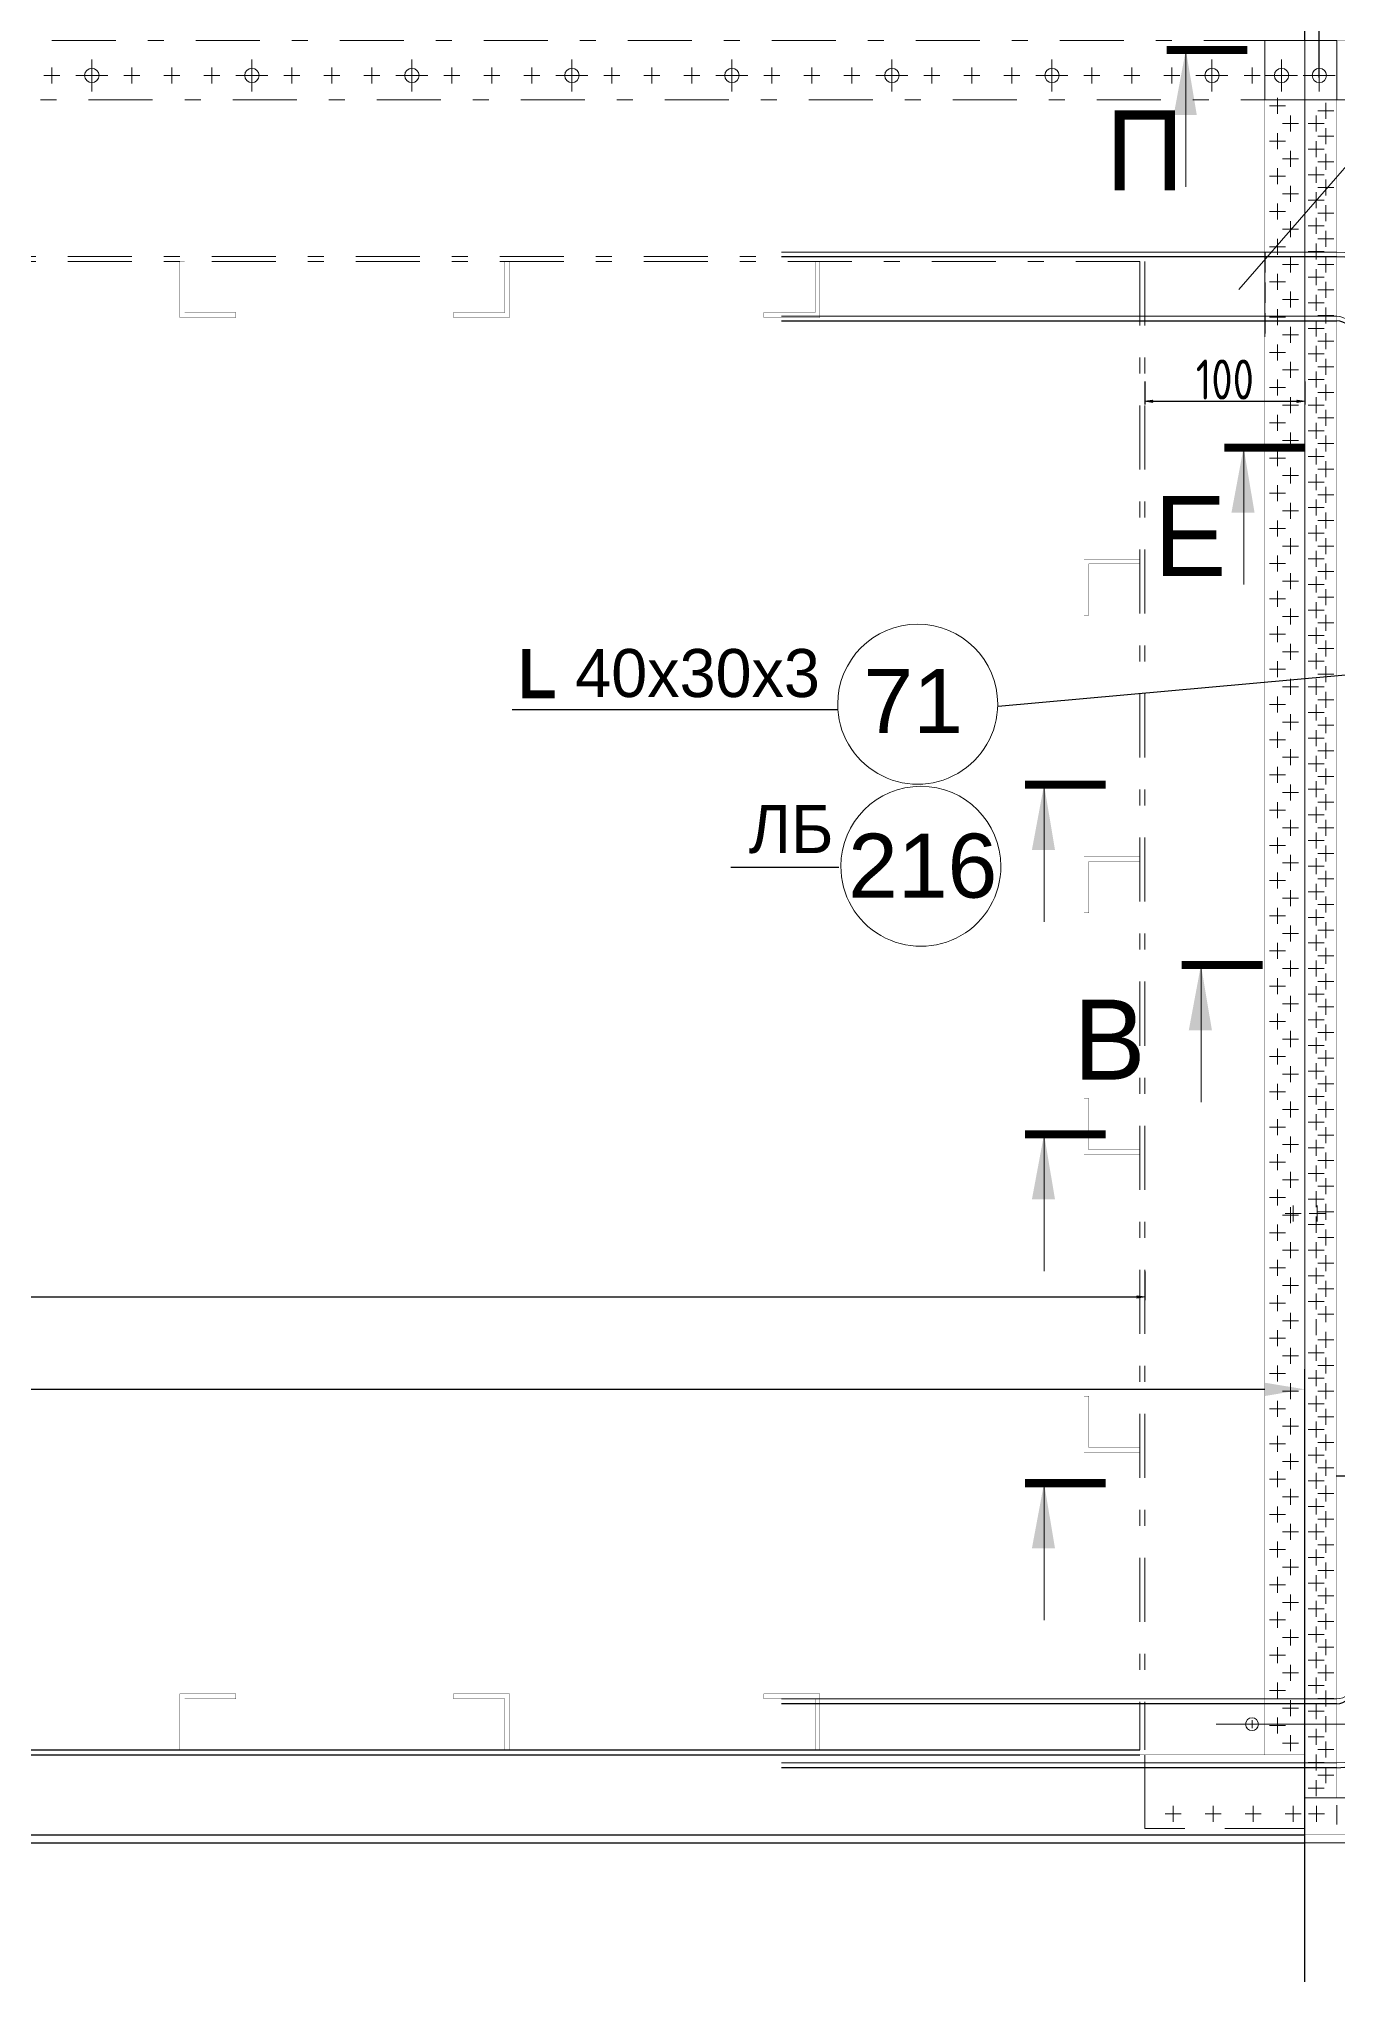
# Model space of a CAD drawing. Header units: millimetres. Extents: x 42007 to 66896, y -556 to 10827.
# Drawn here: x 48924 to 49736, y 3726 to 4941 of the extents above; entities that cross this region are included whole.
import ezdxf
from ezdxf.enums import TextEntityAlignment as Align

# ---------------------------------------------------------------- set-up
doc = ezdxf.new("R2010")
doc.units = ezdxf.units.MM
for name, pattern in [('DASHED', [19.05, 12.7, -6.35]), ('K5LT32769', [0]), ('K5LT32781', [90, 40, -20, 10, -20]), ('K5LT32783', [75, 50, -25]), ('K5LT32785', [95.25, 63.5, -31.75]), ('K5LT32786', [25.318241, 20.818241, -1.5, 1.5, -1.5]), ('K5LT32793', [10, 5, -5]), ('K5LT32794', [0]), ('K5LT32795', [75, 50, -25]), ('K5LT32797', [95.25, 63.5, -31.75]), ('K5LT32808', [0]), ('K5LT_BASIC', [0]), ('K5LT_THIN', [0])]:
    doc.linetypes.add(name, pattern=pattern)
doc.layers.get('Defpoints').update_dxf_attribs({"color": 250})
doc.layers.add('pen_7', color=1, linetype='Continuous')
doc.styles.add('KDIMTEXTSTYLE', font='GOST_AU.SHX', dxfattribs={"width": 0.96, "oblique": 15, "height": 5})
doc.styles.add('style5', font='arial.ttf', dxfattribs={"height": 3})
doc.dimstyles.new('ISO-10', dxfattribs={"dimscale": 10, "dimtxt": 2.5, "dimasz": 2.5, "dimexe": 1.25, "dimexo": 0, "dimtad": 1, "dimdec": 0, "dimtxsty": 'Standard', "dimcen": 2.5, "dimclrd": 7, "dimclre": 7, "dimclrt": 6, "dimadec": 0, "dimazin": 0, "dimtfac": 1, "dimtdec": 0, "dimtmove": 0, "dimatfit": 3, "dimfxl": 0, "dimarcsym": 0})
doc.dimstyles.new('KDIMSTYLE (1.00)', dxfattribs={"dimtxt": 5, "dimasz": 1, "dimexe": 2, "dimexo": 0, "dimgap": 1, "dimtad": 1, "dimtxsty": 'KDIMTEXTSTYLE', "dimsah": 1, "dimcen": 0, "dimdle": 1, "dimadec": 0, "dimazin": 0, "dimtfac": 0.667, "dimtmove": 0, "dimatfit": 3, "dimfxl": 0, "dimtvp": 1, "dimtolj": 1, "dimtzin": 0, "dimarcsym": 0})

# ---------------------------------------------------------------- blocks, each defined once
blk = doc.blocks.new('U10')
at = {"color": 8, "linetype": 'K5LT32808', "lineweight": 18, "true_color": 0x808080}
for p, q in [((-1109, 1585.8), (-1456, 1585.8)), ((-1456, 1545.8), (-1109, 1545.8)), ((-1099, 1535.8), (-1099, 691.8)), ((-1059, 691.8), (-1059, 1535.8)), ((-1109, 681.8), (-1456, 681.8)), ((-1109, 641.8), (-1456, 641.8))]:
    blk.add_line(p, q, dxfattribs=at)
for centre, radius, start, end in [((-1109, 1535.8), 50, 0, 90), ((-1109, 1535.8), 10, 0, 90), ((-1109, 691.8), 10, 270, 0), ((-1109, 691.8), 50, 270, 0)]:
    blk.add_arc(centre, radius, start, end, dxfattribs=at)
blk = doc.blocks.new('KDIMARROW_01')
blk.add_hatch(color=0).paths.add_polyline_path([(0, 0), (-5, 0.7), (-4.5, 0), (-5, -0.7)])
at = {"color": 0, "linetype": 'K5LT_THIN', "lineweight": 13}
for p, q in [((-4.5, 0), (-5, 0.7)), ((-5, 0.7), (0, 0)), ((0, 0), (-5, -0.7)), ((-5, -0.7), (-4.5, 0)), ((0, 0), (-1, 0))]:
    blk.add_line(p, q, dxfattribs=at)
blk = doc.blocks.new('*D205')
at = {"color": 0, "lineweight": -2, "transparency": 16777216}
for p, q in [((47142.4, 4172.7), (47142.4, 4152.6)), ((49615.4, 4170.4), (49615.4, 4152.6)), ((47143.4, 4154.6), (49614.4, 4154.6))]:
    blk.add_line(p, q, dxfattribs=at)
at = {"layer": 'Defpoints', "color": 0, "transparency": 16777216}
for p in [(47142.4, 4172.7), (49615.4, 4170.4), (49615.4, 4154.6)]:
    blk.add_point(p, dxfattribs=at)
at = {"color": 0, "lineweight": -2, "transparency": 16777216, "rotation": 180}
blk.add_blockref('KDIMARROW_01', (47142.4, 4154.6), dxfattribs=at)
at = {"color": 0, "lineweight": -2, "transparency": 16777216}
blk.add_blockref('KDIMARROW_01', (49615.4, 4154.6), dxfattribs=at)
at = {"color": 7, "transparency": 16777216, "insert": (48378.9, 4168.1), "char_height": 5, "attachment_point": 5, "style": 'KDIMTEXTSTYLE'}
blk.add_mtext('\\A1;\\H25.0;\\W0.965;\\Q0;\\H25.0;\\W0.965;\\Q0;\\Q0;2473\\H25.0;\\W0.965;\\Q0;\\Q0;*', dxfattribs=at)
blk = doc.blocks.new('*D206')
at = {"color": 0, "lineweight": -2, "transparency": 16777216}
for p, q in [((49615.4, 4726.5), (49615.4, 4712.2)), ((49715.4, 4726.5), (49715.4, 4712.2)), ((49616.4, 4714.2), (49714.4, 4714.2))]:
    blk.add_line(p, q, dxfattribs=at)
at = {"layer": 'Defpoints', "color": 0, "transparency": 16777216}
for p in [(49615.4, 4726.5), (49715.4, 4726.5), (49715.4, 4714.2)]:
    blk.add_point(p, dxfattribs=at)
at = {"color": 0, "lineweight": -2, "transparency": 16777216, "rotation": 180}
blk.add_blockref('KDIMARROW_01', (49615.4, 4714.2), dxfattribs=at)
at = {"color": 0, "lineweight": -2, "transparency": 16777216}
blk.add_blockref('KDIMARROW_01', (49715.4, 4714.2), dxfattribs=at)
at = {"color": 7, "transparency": 16777216, "insert": (49665.4, 4727.8), "char_height": 5, "attachment_point": 5, "style": 'KDIMTEXTSTYLE'}
blk.add_mtext('\\A1;\\H25.0;\\W0.965;\\Q0;\\H25.0;\\W0.965;\\Q0;\\Q0;100', dxfattribs=at)
blk = doc.blocks.new('1549')
at = {"color": 8}
for p, q in [((13568.4, 25928.8), (13221.4, 25928.8)), ((13221.4, 25888.8), (13568.4, 25888.8)), ((13578.4, 25878.8), (13578.4, 25034.8)), ((13618.4, 25034.8), (13618.4, 25878.8)), ((13568.4, 25024.8), (13221.4, 25024.8)), ((13568.4, 24984.8), (13221.4, 24984.8))]:
    blk.add_line(p, q, dxfattribs=at)
for centre, radius, start, end in [((13568.4, 25878.8), 50, 0, 90), ((13568.4, 25878.8), 10, 0, 90), ((13568.4, 25034.8), 10, 270, 0), ((13568.4, 25034.8), 50, 270, 0)]:
    blk.add_arc(centre, radius, start, end, dxfattribs=at)
blk = doc.blocks.new('*D283')
at = {"color": 7, "lineweight": -2, "transparency": 16777216}
for p, q in [((47042.4, 3726.6), (47042.4, 4109.4)), ((49715.4, 3726.6), (49715.4, 4109.4)), ((47067.4, 4096.9), (49690.4, 4096.9))]:
    blk.add_line(p, q, dxfattribs=at)
at = {"color": 7, "transparency": 16777216}
for points in [[(47067.4, 4101), (47067.4, 4092.7), (47042.4, 4096.9)], [(49690.4, 4101), (49690.4, 4092.7), (49715.4, 4096.9)]]:
    blk.add_solid(points, dxfattribs=at)
at = {"layer": 'Defpoints', "color": 0, "transparency": 16777216}
for p in [(49715.4, 4096.9), (47042.4, 3726.6), (49715.4, 3726.6)]:
    blk.add_point(p, dxfattribs=at)
at = {"color": 6, "transparency": 16777216, "insert": (48378.9, 4115.6), "char_height": 25, "attachment_point": 5}
blk.add_mtext('2673', dxfattribs=at)
blk = doc.blocks.new('*D284')
at = {"color": 7, "lineweight": -2, "transparency": 16777216}
for p, q in [((49612.4, 4998.6), (49612.4, 5214)), ((49715.4, 4939.6), (49715.4, 5214)), ((49637.4, 5201.5), (49690.4, 5201.5))]:
    blk.add_line(p, q, dxfattribs=at)
at = {"color": 7, "transparency": 16777216}
for points in [[(49637.4, 5205.7), (49637.4, 5197.4), (49612.4, 5201.5)], [(49690.4, 5205.7), (49690.4, 5197.4), (49715.4, 5201.5)]]:
    blk.add_solid(points, dxfattribs=at)
at = {"layer": 'Defpoints', "color": 0, "transparency": 16777216}
for p in [(49715.4, 5201.5), (49612.4, 4998.6), (49715.4, 4939.6)]:
    blk.add_point(p, dxfattribs=at)
at = {"color": 6, "transparency": 16777216, "insert": (49663.9, 5220.3), "char_height": 25, "attachment_point": 5}
blk.add_mtext('103', dxfattribs=at)

msp = doc.modelspace()

# ---------------------------------------------------------------- hatches: boundary and pattern name
for points in [[(49633.422, 4893.035), (49647.87, 4893.035), (49641.021, 4933.773)], [(49669.516, 4644.568), (49683.964, 4644.568), (49677.115, 4685.306)], [(49544.819, 4433.842), (49559.267, 4433.842), (49552.418, 4474.58)], [(49642.868, 4321.222), (49657.316, 4321.222), (49650.467, 4361.959)], [(49544.819, 4215.511), (49559.267, 4215.511), (49552.418, 4256.248)], [(49544.819, 3997.511), (49559.267, 3997.511), (49552.418, 4038.248)]]:
    msp.add_hatch(color=7).paths.add_polyline_path(points)

# ---------------------------------------------------------------- linework, layer by layer
at = {"color": 7, "linetype": 'K5LT32769', "lineweight": 18}
for p, q in [((49674.213, 4784.082), (49921.154, 5068.176)), ((49641.111, 4934.255), (49641.111, 4848.157)), ((49690.362, 4939.588), (49735.362, 4939.588)), ((49715.362, 4939.588), (49735.362, 4939.588)), ((48927.362, 4917.772), (48937.362, 4917.772)), ((48927.362, 4917.772), (48937.362, 4917.772)), ((48932.362, 4922.772), (48932.362, 4912.772)), ((48932.362, 4922.772), (48932.362, 4912.772)), ((48947.362, 4917.772), (48967.362, 4917.772)), ((48957.362, 4927.772), (48957.362, 4907.772)), ((48977.362, 4917.772), (48987.362, 4917.772)), ((48977.362, 4917.772), (48987.362, 4917.772)), ((48982.362, 4922.772), (48982.362, 4912.772)), ((48982.362, 4922.772), (48982.362, 4912.772)), ((49002.362, 4917.772), (49012.362, 4917.772)), ((49002.362, 4917.772), (49012.362, 4917.772)), ((49007.362, 4922.772), (49007.362, 4912.772)), ((49007.362, 4922.772), (49007.362, 4912.772)), ((49027.362, 4917.772), (49037.362, 4917.772)), ((49027.362, 4917.772), (49037.362, 4917.772)), ((49032.362, 4922.772), (49032.362, 4912.772)), ((49032.362, 4922.772), (49032.362, 4912.772)), ((49047.362, 4917.772), (49067.362, 4917.772)), ((49057.362, 4927.772), (49057.362, 4907.772)), ((49077.362, 4917.772), (49087.362, 4917.772)), ((49077.362, 4917.772), (49087.362, 4917.772)), ((49082.362, 4922.772), (49082.362, 4912.772)), ((49082.362, 4922.772), (49082.362, 4912.772)), ((49102.362, 4917.772), (49112.362, 4917.772)), ((49102.362, 4917.772), (49112.362, 4917.772)), ((49107.362, 4922.772), (49107.362, 4912.772)), ((49107.362, 4922.772), (49107.362, 4912.772)), ((49127.362, 4917.772), (49137.362, 4917.772)), ((49127.362, 4917.772), (49137.362, 4917.772)), ((49132.362, 4922.772), (49132.362, 4912.772)), ((49132.362, 4922.772), (49132.362, 4912.772)), ((49147.362, 4917.772), (49167.362, 4917.772)), ((49157.362, 4927.772), (49157.362, 4907.772)), ((49177.362, 4917.772), (49187.362, 4917.772)), ((49177.362, 4917.772), (49187.362, 4917.772)), ((49182.362, 4922.772), (49182.362, 4912.772)), ((49182.362, 4922.772), (49182.362, 4912.772)), ((49202.362, 4917.772), (49212.362, 4917.772)), ((49202.362, 4917.772), (49212.362, 4917.772)), ((49207.362, 4922.772), (49207.362, 4912.772)), ((49207.362, 4922.772), (49207.362, 4912.772)), ((49227.362, 4917.772), (49237.362, 4917.772)), ((49227.362, 4917.772), (49237.362, 4917.772)), ((49232.362, 4922.772), (49232.362, 4912.772)), ((49232.362, 4922.772), (49232.362, 4912.772)), ((49247.362, 4917.772), (49267.362, 4917.772)), ((49257.362, 4927.772), (49257.362, 4907.772)), ((49277.362, 4917.772), (49287.362, 4917.772)), ((49277.362, 4917.772), (49287.362, 4917.772)), ((49282.362, 4922.772), (49282.362, 4912.772)), ((49282.362, 4922.772), (49282.362, 4912.772)), ((49302.362, 4917.772), (49312.362, 4917.772)), ((49302.362, 4917.772), (49312.362, 4917.772)), ((49307.362, 4922.772), (49307.362, 4912.772)), ((49307.362, 4922.772), (49307.362, 4912.772)), ((49327.362, 4917.772), (49337.362, 4917.772)), ((49327.362, 4917.772), (49337.362, 4917.772)), ((49332.362, 4922.772), (49332.362, 4912.772)), ((49332.362, 4922.772), (49332.362, 4912.772)), ((49347.362, 4917.772), (49367.362, 4917.772)), ((49357.362, 4927.772), (49357.362, 4907.772)), ((49377.362, 4917.772), (49387.362, 4917.772)), ((49377.362, 4917.772), (49387.362, 4917.772)), ((49382.362, 4922.772), (49382.362, 4912.772)), ((49382.362, 4922.772), (49382.362, 4912.772)), ((49402.362, 4917.772), (49412.362, 4917.772)), ((49402.362, 4917.772), (49412.362, 4917.772)), ((49407.362, 4922.772), (49407.362, 4912.772)), ((49407.362, 4922.772), (49407.362, 4912.772)), ((49427.362, 4917.772), (49437.362, 4917.772)), ((49427.362, 4917.772), (49437.362, 4917.772)), ((49432.362, 4922.772), (49432.362, 4912.772)), ((49432.362, 4922.772), (49432.362, 4912.772)), ((49447.362, 4917.772), (49467.362, 4917.772)), ((49457.362, 4927.772), (49457.362, 4907.772)), ((49477.362, 4917.772), (49487.362, 4917.772)), ((49477.362, 4917.772), (49487.362, 4917.772)), ((49482.362, 4922.772), (49482.362, 4912.772)), ((49482.362, 4922.772), (49482.362, 4912.772)), ((49502.362, 4917.772), (49512.362, 4917.772)), ((49502.362, 4917.772), (49512.362, 4917.772)), ((49507.362, 4922.772), (49507.362, 4912.772)), ((49507.362, 4922.772), (49507.362, 4912.772)), ((49527.362, 4917.772), (49537.362, 4917.772)), ((49527.362, 4917.772), (49537.362, 4917.772)), ((49532.362, 4922.772), (49532.362, 4912.772)), ((49532.362, 4922.772), (49532.362, 4912.772)), ((49547.362, 4917.772), (49567.362, 4917.772)), ((49557.362, 4927.772), (49557.362, 4907.772)), ((49577.362, 4917.772), (49587.362, 4917.772)), ((49577.362, 4917.772), (49587.362, 4917.772)), ((49582.362, 4922.772), (49582.362, 4912.772)), ((49582.362, 4922.772), (49582.362, 4912.772)), ((49602.362, 4917.772), (49612.362, 4917.772)), ((49602.362, 4917.772), (49612.362, 4917.772)), ((49607.362, 4922.772), (49607.362, 4912.772)), ((49607.362, 4922.772), (49607.362, 4912.772)), ((49627.362, 4917.772), (49637.362, 4917.772)), ((49627.362, 4917.772), (49637.362, 4917.772)), ((49632.362, 4922.772), (49632.362, 4912.772)), ((49632.362, 4922.772), (49632.362, 4912.772)), ((49647.362, 4917.772), (49667.362, 4917.772)), ((49657.362, 4927.772), (49657.362, 4907.772)), ((49677.362, 4917.772), (49687.362, 4917.772)), ((49677.362, 4917.772), (49687.362, 4917.772)), ((49682.362, 4922.772), (49682.362, 4912.772)), ((49682.362, 4922.772), (49682.362, 4912.772)), ((49690.836, 4917.772), (49710.836, 4917.772)), ((49700.836, 4927.772), (49700.836, 4907.772)), ((49714.42, 4917.772), (49734.42, 4917.772)), ((49724.42, 4927.772), (49724.42, 4907.772)), ((49703.362, 4898.758), (49693.362, 4898.758)), ((49698.362, 4903.758), (49698.362, 4893.758)), ((50532.362, 4902.588), (49715.362, 4902.588)), ((49715.362, 3822.588), (49715.363, 4902.588)), ((49715.363, 4902.588), (50532.362, 4902.588)), ((49733.551, 4895.758), (49723.551, 4895.758)), ((49727.551, 4895.758), (49728.551, 4895.758)), ((49728.551, 4900.758), (49728.551, 4890.758)), ((49698.362, 4881.758), (49698.362, 4871.758)), ((49711.362, 4887.758), (49701.362, 4887.758)), ((49706.362, 4892.758), (49706.362, 4882.758)), ((49727.551, 4887.758), (49717.551, 4887.758)), ((49722.551, 4892.758), (49722.551, 4882.758)), ((49728.551, 4884.758), (49728.551, 4874.758)), ((49703.362, 4876.758), (49693.362, 4876.758)), ((49706.362, 4870.758), (49706.362, 4860.758)), ((49727.551, 4871.758), (49717.551, 4871.758)), ((49722.551, 4876.758), (49722.551, 4866.758)), ((49733.551, 4879.758), (49723.551, 4879.758)), ((49727.551, 4879.758), (49728.551, 4879.758)), ((49728.551, 4868.758), (49728.551, 4858.758)), ((49698.362, 4859.758), (49698.362, 4849.758)), ((49711.362, 4865.758), (49701.362, 4865.758)), ((49722.551, 4860.758), (49722.551, 4850.758)), ((49733.551, 4863.758), (49723.551, 4863.758)), ((49727.551, 4863.758), (49728.551, 4863.758)), ((49703.362, 4854.758), (49693.362, 4854.758)), ((49706.362, 4848.758), (49706.362, 4838.758)), ((49727.551, 4855.758), (49717.551, 4855.758)), ((49722.551, 4844.758), (49722.551, 4834.758)), ((49733.551, 4847.758), (49723.551, 4847.758)), ((49727.551, 4847.758), (49728.551, 4847.758)), ((49728.551, 4852.758), (49728.551, 4842.758)), ((49703.362, 4832.758), (49693.362, 4832.758)), ((49698.362, 4837.758), (49698.362, 4827.758)), ((49711.362, 4843.758), (49701.362, 4843.758)), ((49727.551, 4839.758), (49717.551, 4839.758)), ((49728.551, 4836.758), (49728.551, 4826.758)), ((49711.362, 4821.758), (49701.362, 4821.758)), ((49706.362, 4826.758), (49706.362, 4816.758)), ((49727.551, 4823.758), (49717.551, 4823.758)), ((49722.551, 4828.758), (49722.551, 4818.758)), ((49733.551, 4831.758), (49723.551, 4831.758)), ((49727.551, 4831.758), (49728.551, 4831.758)), ((49728.551, 4820.758), (49728.551, 4810.758)), ((49703.362, 4810.758), (49693.362, 4810.758)), ((49698.362, 4815.758), (49698.362, 4805.758)), ((49722.551, 4812.758), (49722.551, 4802.758)), ((49733.551, 4815.758), (49723.551, 4815.758)), ((49727.551, 4815.758), (49728.551, 4815.758)), ((49615.362, 4804.588), (49715.362, 4804.588)), ((49690.362, 4807.433), (49690.362, 4754.433)), ((49711.362, 4799.758), (49701.362, 4799.758)), ((49706.362, 4804.758), (49706.362, 4794.758)), ((49727.551, 4807.758), (49717.551, 4807.758)), ((49722.551, 4796.758), (49722.551, 4786.758)), ((49733.551, 4799.758), (49723.551, 4799.758)), ((49727.551, 4799.758), (49728.551, 4799.758)), ((49728.551, 4804.758), (49728.551, 4794.758)), ((49703.362, 4788.758), (49693.362, 4788.758)), ((49698.362, 4793.758), (49698.362, 4783.758)), ((49727.551, 4791.758), (49717.551, 4791.758)), ((49733.551, 4783.758), (49723.551, 4783.758)), ((49727.551, 4783.758), (49728.551, 4783.758)), ((49728.551, 4788.758), (49728.551, 4778.758)), ((49698.362, 4771.758), (49698.362, 4761.758)), ((49711.362, 4777.758), (49701.362, 4777.758)), ((49706.362, 4782.758), (49706.362, 4772.758)), ((49727.551, 4775.758), (49717.551, 4775.758)), ((49722.551, 4780.758), (49722.551, 4770.758)), ((49728.551, 4772.758), (49728.551, 4762.758)), ((49703.362, 4766.758), (49693.362, 4766.758)), ((49706.362, 4760.758), (49706.362, 4750.758)), ((49727.551, 4759.758), (49717.551, 4759.758)), ((49722.551, 4764.758), (49722.551, 4754.758)), ((49733.551, 4767.758), (49723.551, 4767.758)), ((49698.362, 4749.758), (49698.362, 4739.758)), ((49711.362, 4755.758), (49701.362, 4755.758)), ((49722.551, 4748.758), (49722.551, 4738.758)), ((49733.551, 4751.758), (49723.551, 4751.758)), ((49727.551, 4751.758), (49728.551, 4751.758)), ((49728.551, 4756.758), (49728.551, 4746.758)), ((49703.362, 4744.758), (49693.362, 4744.758)), ((49706.362, 4738.758), (49706.362, 4728.758)), ((49727.551, 4743.758), (49717.551, 4743.758)), ((49733.551, 4735.758), (49723.551, 4735.758)), ((49727.551, 4735.758), (49728.551, 4735.758)), ((49728.551, 4740.758), (49728.551, 4730.758)), ((49698.362, 4727.758), (49698.362, 4717.758)), ((49711.362, 4733.758), (49701.362, 4733.758)), ((49727.551, 4727.758), (49717.551, 4727.758)), ((49722.551, 4732.758), (49722.551, 4722.758)), ((49728.551, 4724.758), (49728.551, 4714.758)), ((49703.362, 4722.758), (49693.362, 4722.758)), ((49711.362, 4711.758), (49701.362, 4711.758)), ((49706.362, 4716.758), (49706.362, 4706.758)), ((49727.551, 4711.758), (49717.551, 4711.758)), ((49722.551, 4716.758), (49722.551, 4706.758)), ((49733.551, 4719.758), (49723.551, 4719.758)), ((49727.551, 4719.758), (49728.551, 4719.758)), ((49703.362, 4700.758), (49693.362, 4700.758)), ((49698.362, 4705.758), (49698.362, 4695.758)), ((49722.551, 4700.758), (49722.551, 4690.758)), ((49733.551, 4703.758), (49723.551, 4703.758)), ((49727.551, 4703.758), (49728.551, 4703.758)), ((49728.551, 4708.758), (49728.551, 4698.758)), ((49711.362, 4689.758), (49701.362, 4689.758)), ((49706.362, 4694.758), (49706.362, 4684.758)), ((49727.551, 4695.758), (49717.551, 4695.758)), ((49733.551, 4687.758), (49723.551, 4687.758)), ((49727.551, 4687.758), (49728.551, 4687.758)), ((49728.551, 4692.758), (49728.551, 4682.758)), ((49677.205, 4685.788), (49677.205, 4599.69)), ((49703.362, 4678.758), (49693.362, 4678.758)), ((49698.362, 4683.758), (49698.362, 4673.758)), ((49727.551, 4679.758), (49717.551, 4679.758)), ((49722.551, 4684.758), (49722.551, 4674.758)), ((49728.551, 4676.758), (49728.551, 4666.758)), ((49711.362, 4667.758), (49701.362, 4667.758)), ((49706.362, 4672.758), (49706.362, 4662.758)), ((49727.551, 4663.758), (49717.551, 4663.758)), ((49722.551, 4668.758), (49722.551, 4658.758)), ((49733.551, 4671.758), (49723.551, 4671.758)), ((49727.551, 4671.758), (49728.551, 4671.758)), ((49703.362, 4656.758), (49693.362, 4656.758)), ((49698.362, 4661.758), (49698.362, 4651.758)), ((49706.362, 4650.758), (49706.362, 4640.758)), ((49722.551, 4652.758), (49722.551, 4642.758)), ((49733.551, 4655.758), (49723.551, 4655.758)), ((49727.551, 4655.758), (49728.551, 4655.758)), ((49728.551, 4660.758), (49728.551, 4650.758)), ((49698.362, 4639.758), (49698.362, 4629.758)), ((49711.362, 4645.758), (49701.362, 4645.758)), ((49727.551, 4647.758), (49717.551, 4647.758)), ((49733.551, 4639.758), (49723.551, 4639.758)), ((49727.551, 4639.758), (49728.551, 4639.758)), ((49728.551, 4644.758), (49728.551, 4634.758)), ((49703.362, 4634.758), (49693.362, 4634.758)), ((49706.362, 4628.758), (49706.362, 4618.758)), ((49727.551, 4631.758), (49717.551, 4631.758)), ((49722.551, 4636.758), (49722.551, 4626.758)), ((49728.551, 4628.758), (49728.551, 4618.758)), ((49698.362, 4617.758), (49698.362, 4607.758)), ((49711.362, 4623.758), (49701.362, 4623.758)), ((49727.551, 4615.758), (49717.551, 4615.758)), ((49722.551, 4620.758), (49722.551, 4610.758)), ((49733.551, 4623.758), (49723.551, 4623.758)), ((49727.551, 4623.758), (49728.551, 4623.758)), ((49703.362, 4612.758), (49693.362, 4612.758)), ((49711.362, 4601.758), (49701.362, 4601.758)), ((49706.362, 4606.758), (49706.362, 4596.758)), ((49722.551, 4604.758), (49722.551, 4594.758)), ((49733.551, 4607.758), (49723.551, 4607.758)), ((49727.551, 4607.758), (49728.551, 4607.758)), ((49728.551, 4612.758), (49728.551, 4602.758)), ((49703.362, 4590.758), (49693.362, 4590.758)), ((49698.362, 4595.758), (49698.362, 4585.758)), ((49727.551, 4599.758), (49717.551, 4599.758)), ((49733.551, 4591.758), (49723.551, 4591.758)), ((49727.551, 4591.758), (49728.551, 4591.758)), ((49728.551, 4596.758), (49728.551, 4586.758)), ((49711.362, 4579.758), (49701.362, 4579.758)), ((49706.362, 4584.758), (49706.362, 4574.758)), ((49727.551, 4583.758), (49717.551, 4583.758)), ((49722.551, 4588.758), (49722.551, 4578.758)), ((49728.551, 4580.758), (49728.551, 4570.758)), ((49703.362, 4568.758), (49693.362, 4568.758)), ((49698.362, 4573.758), (49698.362, 4563.758)), ((49727.551, 4567.758), (49717.551, 4567.758)), ((49722.551, 4572.758), (49722.551, 4562.758)), ((49733.551, 4575.758), (49723.551, 4575.758)), ((49727.551, 4575.758), (49728.551, 4575.758)), ((49711.362, 4557.758), (49701.362, 4557.758)), ((49706.362, 4562.758), (49706.362, 4552.758)), ((49722.551, 4556.758), (49722.551, 4546.758)), ((49733.551, 4559.758), (49723.551, 4559.758)), ((49727.551, 4559.758), (49728.551, 4559.758)), ((49728.551, 4564.758), (49728.551, 4554.758)), ((49703.362, 4546.758), (49693.362, 4546.758)), ((49698.362, 4551.758), (49698.362, 4541.758)), ((49727.551, 4551.758), (49717.551, 4551.758)), ((49733.551, 4543.758), (49723.551, 4543.758)), ((49727.551, 4543.758), (49728.551, 4543.758)), ((49728.551, 4548.758), (49728.551, 4538.758)), ((49698.362, 4529.758), (49698.362, 4519.758)), ((49711.362, 4535.758), (49701.362, 4535.758)), ((49706.362, 4540.758), (49706.362, 4530.758)), ((49727.551, 4535.758), (49717.551, 4535.758)), ((49722.551, 4540.758), (49722.551, 4530.758)), ((49728.551, 4532.758), (49728.551, 4522.758)), ((49703.362, 4524.758), (49693.362, 4524.758)), ((49706.362, 4518.758), (49706.362, 4508.758)), ((49727.551, 4519.758), (49717.551, 4519.758)), ((49722.551, 4524.758), (49722.551, 4514.758)), ((49733.551, 4527.758), (49723.551, 4527.758)), ((49727.551, 4527.758), (49728.551, 4527.758)), ((49728.551, 4516.758), (49728.551, 4506.758)), ((49698.362, 4507.758), (49698.362, 4497.758)), ((49711.362, 4513.758), (49701.362, 4513.758)), ((49722.551, 4508.758), (49722.551, 4498.758)), ((49733.551, 4511.758), (49723.551, 4511.758)), ((49727.551, 4511.758), (49728.551, 4511.758)), ((49703.362, 4502.758), (49693.362, 4502.758)), ((49706.362, 4496.758), (49706.362, 4486.758)), ((49727.551, 4503.758), (49717.551, 4503.758)), ((49722.551, 4492.758), (49722.551, 4482.758)), ((49733.551, 4495.758), (49723.551, 4495.758)), ((49727.551, 4495.758), (49728.551, 4495.758)), ((49728.551, 4500.758), (49728.551, 4490.758)), ((49703.362, 4480.758), (49693.362, 4480.758)), ((49698.362, 4485.758), (49698.362, 4475.758)), ((49711.362, 4491.758), (49701.362, 4491.758)), ((49727.551, 4487.758), (49717.551, 4487.758)), ((49728.551, 4484.758), (49728.551, 4474.758)), ((49552.508, 4475.062), (49552.508, 4388.964)), ((49711.362, 4469.758), (49701.362, 4469.758)), ((49706.362, 4474.758), (49706.362, 4464.758)), ((49727.551, 4471.758), (49717.551, 4471.758)), ((49722.551, 4476.758), (49722.551, 4466.758)), ((49733.551, 4479.758), (49723.551, 4479.758)), ((49727.551, 4479.758), (49728.551, 4479.758)), ((49728.551, 4468.758), (49728.551, 4458.758)), ((49703.362, 4458.758), (49693.362, 4458.758)), ((49698.362, 4463.758), (49698.362, 4453.758)), ((49722.551, 4460.758), (49722.551, 4450.758)), ((49733.551, 4463.758), (49723.551, 4463.758)), ((49727.551, 4463.758), (49728.551, 4463.758)), ((49711.362, 4447.758), (49701.362, 4447.758)), ((49706.362, 4452.758), (49706.362, 4442.758)), ((49727.551, 4455.758), (49717.551, 4455.758)), ((49722.551, 4444.758), (49722.551, 4434.758)), ((49733.551, 4447.758), (49723.551, 4447.758)), ((49727.551, 4447.758), (49728.551, 4447.758)), ((49728.551, 4452.758), (49728.551, 4442.758)), ((49703.362, 4436.758), (49693.362, 4436.758)), ((49698.362, 4441.758), (49698.362, 4431.758)), ((49727.551, 4439.758), (49717.551, 4439.758)), ((49733.551, 4431.758), (49723.551, 4431.758)), ((49727.551, 4431.758), (49728.551, 4431.758)), ((49728.551, 4436.758), (49728.551, 4426.758)), ((49698.362, 4419.758), (49698.362, 4409.758)), ((49711.362, 4425.758), (49701.362, 4425.758)), ((49706.362, 4430.758), (49706.362, 4420.758)), ((49727.551, 4423.758), (49717.551, 4423.758)), ((49722.551, 4428.758), (49722.551, 4418.758)), ((49728.551, 4420.758), (49728.551, 4410.758)), ((49703.362, 4414.758), (49693.362, 4414.758)), ((49706.362, 4408.758), (49706.362, 4398.758)), ((49727.551, 4407.758), (49717.551, 4407.758)), ((49722.551, 4412.758), (49722.551, 4402.758)), ((49733.551, 4415.758), (49723.551, 4415.758)), ((49727.551, 4415.758), (49728.551, 4415.758)), ((49698.362, 4397.758), (49698.362, 4387.758)), ((49711.362, 4403.758), (49701.362, 4403.758)), ((49722.551, 4396.758), (49722.551, 4386.758)), ((49733.551, 4399.758), (49723.551, 4399.758)), ((49727.551, 4399.758), (49728.551, 4399.758)), ((49728.551, 4404.758), (49728.551, 4394.758)), ((49703.362, 4392.758), (49693.362, 4392.758)), ((49706.362, 4386.758), (49706.362, 4376.758)), ((49727.551, 4391.758), (49717.551, 4391.758)), ((49733.551, 4383.758), (49723.551, 4383.758)), ((49727.551, 4383.758), (49728.551, 4383.758)), ((49728.551, 4388.758), (49728.551, 4378.758)), ((49698.362, 4375.758), (49698.362, 4365.758)), ((49711.362, 4381.758), (49701.362, 4381.758)), ((49727.551, 4375.758), (49717.551, 4375.758)), ((49722.551, 4380.758), (49722.551, 4370.758)), ((49728.551, 4372.758), (49728.551, 4362.758)), ((49650.557, 4362.441), (49650.557, 4276.344)), ((49703.362, 4370.758), (49693.362, 4370.758)), ((49711.362, 4359.758), (49701.362, 4359.758)), ((49706.362, 4364.758), (49706.362, 4354.758)), ((49727.551, 4359.758), (49717.551, 4359.758)), ((49722.551, 4364.758), (49722.551, 4354.758)), ((49733.551, 4367.758), (49723.551, 4367.758)), ((49727.551, 4367.758), (49728.551, 4367.758)), ((49703.362, 4348.758), (49693.362, 4348.758)), ((49698.362, 4353.758), (49698.362, 4343.758)), ((49722.551, 4348.758), (49722.551, 4338.758)), ((49733.551, 4351.758), (49723.551, 4351.758)), ((49727.551, 4351.758), (49728.551, 4351.758)), ((49728.551, 4356.758), (49728.551, 4346.758)), ((49711.362, 4337.758), (49701.362, 4337.758)), ((49706.362, 4342.758), (49706.362, 4332.758)), ((49727.551, 4343.758), (49717.551, 4343.758)), ((49733.551, 4335.758), (49723.551, 4335.758)), ((49727.551, 4335.758), (49728.551, 4335.758)), ((49728.551, 4340.758), (49728.551, 4330.758)), ((49703.362, 4326.758), (49693.362, 4326.758)), ((49698.362, 4331.758), (49698.362, 4321.758)), ((49727.551, 4327.758), (49717.551, 4327.758)), ((49722.551, 4332.758), (49722.551, 4322.758)), ((49728.551, 4324.758), (49728.551, 4314.758)), ((49711.362, 4315.758), (49701.362, 4315.758)), ((49706.362, 4320.758), (49706.362, 4310.758)), ((49727.551, 4311.758), (49717.551, 4311.758)), ((49722.551, 4316.758), (49722.551, 4306.758)), ((49733.551, 4319.758), (49723.551, 4319.758)), ((49727.551, 4319.758), (49728.551, 4319.758)), ((49703.362, 4304.758), (49693.362, 4304.758)), ((49698.362, 4309.758), (49698.362, 4299.758)), ((49706.362, 4298.758), (49706.362, 4288.758)), ((49722.551, 4300.758), (49722.551, 4290.758)), ((49733.551, 4303.758), (49723.551, 4303.758)), ((49727.551, 4303.758), (49728.551, 4303.758)), ((49728.551, 4308.758), (49728.551, 4298.758)), ((49698.362, 4287.758), (49698.362, 4277.758)), ((49711.362, 4293.758), (49701.362, 4293.758)), ((49727.551, 4295.758), (49717.551, 4295.758)), ((49733.551, 4287.758), (49723.551, 4287.758)), ((49727.551, 4287.758), (49728.551, 4287.758)), ((49728.551, 4292.758), (49728.551, 4282.758)), ((49703.362, 4282.758), (49693.362, 4282.758)), ((49706.362, 4276.758), (49706.362, 4266.758)), ((49727.551, 4279.758), (49717.551, 4279.758)), ((49722.551, 4284.758), (49722.551, 4274.758)), ((49728.551, 4276.758), (49728.551, 4266.758)), ((49698.362, 4265.758), (49698.362, 4255.758)), ((49711.362, 4271.758), (49701.362, 4271.758)), ((49727.551, 4263.758), (49717.551, 4263.758)), ((49722.551, 4268.758), (49722.551, 4258.758)), ((49733.551, 4271.758), (49723.551, 4271.758)), ((49727.551, 4271.758), (49728.551, 4271.758)), ((49552.508, 4256.73), (49552.508, 4170.633)), ((49703.362, 4260.758), (49693.362, 4260.758)), ((49711.362, 4249.758), (49701.362, 4249.758)), ((49706.362, 4254.758), (49706.362, 4244.758)), ((49722.551, 4252.758), (49722.551, 4242.758)), ((49733.551, 4255.758), (49723.551, 4255.758)), ((49727.551, 4255.758), (49728.551, 4255.758)), ((49728.551, 4260.758), (49728.551, 4250.758)), ((49703.362, 4238.758), (49693.362, 4238.758)), ((49698.362, 4243.758), (49698.362, 4233.758)), ((49727.551, 4247.758), (49717.551, 4247.758)), ((49733.551, 4239.758), (49723.551, 4239.758)), ((49727.551, 4239.758), (49728.551, 4239.758)), ((49728.551, 4244.758), (49728.551, 4234.758)), ((49711.362, 4227.758), (49701.362, 4227.758)), ((49706.362, 4232.758), (49706.362, 4222.758)), ((49727.551, 4231.758), (49717.551, 4231.758)), ((49722.551, 4236.758), (49722.551, 4226.758)), ((49728.551, 4228.758), (49728.551, 4218.758)), ((49703.362, 4216.758), (49693.362, 4216.758)), ((49698.362, 4221.758), (49698.362, 4211.758)), ((49727.551, 4215.758), (49717.551, 4215.758)), ((49722.551, 4220.758), (49722.551, 4210.758)), ((49733.551, 4223.758), (49723.551, 4223.758)), ((49727.551, 4223.758), (49728.551, 4223.758)), ((49711.362, 4205.758), (49701.362, 4205.758)), ((49703.172, 4206.786), (49713.172, 4206.786)), ((49706.362, 4210.758), (49706.362, 4200.758)), ((49708.172, 4211.786), (49708.172, 4201.786)), ((49718.172, 4206.786), (49728.172, 4206.786)), ((49722.551, 4204.758), (49722.551, 4194.758)), ((49723.172, 4211.786), (49723.172, 4201.786)), ((49733.551, 4207.758), (49723.551, 4207.758)), ((49727.551, 4207.758), (49728.551, 4207.758)), ((49728.551, 4212.758), (49728.551, 4202.758)), ((49703.362, 4194.758), (49693.362, 4194.758)), ((49698.362, 4199.758), (49698.362, 4189.758)), ((49727.551, 4199.758), (49717.551, 4199.758)), ((49733.551, 4191.758), (49723.551, 4191.758)), ((49727.551, 4191.758), (49728.551, 4191.758)), ((49728.551, 4196.758), (49728.551, 4186.758)), ((49698.362, 4177.758), (49698.362, 4167.758)), ((49711.362, 4183.758), (49701.362, 4183.758)), ((49706.362, 4188.758), (49706.362, 4178.758)), ((49727.551, 4183.758), (49717.551, 4183.758)), ((49722.551, 4188.758), (49722.551, 4178.758)), ((49728.551, 4180.758), (49728.551, 4170.758)), ((49703.362, 4172.758), (49693.362, 4172.758)), ((49706.362, 4166.758), (49706.362, 4156.758)), ((49727.551, 4167.758), (49717.551, 4167.758)), ((49722.551, 4172.758), (49722.551, 4162.758)), ((49733.551, 4175.758), (49723.551, 4175.758)), ((49727.551, 4175.758), (49728.551, 4175.758)), ((49728.551, 4164.758), (49728.551, 4154.758)), ((49698.362, 4155.758), (49698.362, 4145.758)), ((49711.362, 4161.758), (49701.362, 4161.758)), ((49722.551, 4156.758), (49722.551, 4146.758)), ((49733.551, 4159.758), (49723.551, 4159.758)), ((49727.551, 4159.758), (49728.551, 4159.758)), ((49703.362, 4150.758), (49693.362, 4150.758)), ((49706.362, 4144.758), (49706.362, 4134.758)), ((49727.551, 4151.758), (49717.551, 4151.758)), ((49722.551, 4140.758), (49722.551, 4130.758)), ((49733.551, 4143.758), (49723.551, 4143.758)), ((49727.551, 4143.758), (49728.551, 4143.758)), ((49728.551, 4148.758), (49728.551, 4138.758)), ((49703.362, 4128.758), (49693.362, 4128.758)), ((49698.362, 4133.758), (49698.362, 4123.758)), ((49711.362, 4139.758), (49701.362, 4139.758)), ((49728.551, 4132.758), (49728.551, 4122.758)), ((49711.362, 4117.758), (49701.362, 4117.758)), ((49706.362, 4122.758), (49706.362, 4112.758)), ((49727.551, 4119.758), (49717.551, 4119.758)), ((49722.551, 4124.758), (49722.551, 4114.758)), ((49733.551, 4127.758), (49723.551, 4127.758)), ((49727.551, 4127.758), (49728.551, 4127.758)), ((49728.551, 4116.758), (49728.551, 4106.758)), ((49703.362, 4106.758), (49693.362, 4106.758)), ((49698.362, 4111.758), (49698.362, 4101.758)), ((49722.551, 4108.758), (49722.551, 4098.758)), ((49733.551, 4111.758), (49723.551, 4111.758)), ((49727.551, 4111.758), (49728.551, 4111.758)), ((49711.362, 4095.758), (49701.362, 4095.758)), ((49706.362, 4100.758), (49706.362, 4090.758)), ((49727.551, 4103.758), (49717.551, 4103.758)), ((49722.551, 4092.758), (49722.551, 4082.758)), ((49733.551, 4095.758), (49723.551, 4095.758)), ((49727.551, 4095.758), (49728.551, 4095.758)), ((49728.551, 4100.758), (49728.551, 4090.758)), ((49703.362, 4084.758), (49693.362, 4084.758)), ((49698.362, 4089.758), (49698.362, 4079.758)), ((49727.551, 4087.758), (49717.551, 4087.758)), ((49733.551, 4079.758), (49723.551, 4079.758)), ((49727.551, 4079.758), (49728.551, 4079.758)), ((49728.551, 4084.758), (49728.551, 4074.758)), ((49698.362, 4067.758), (49698.362, 4057.758)), ((49711.362, 4073.758), (49701.362, 4073.758)), ((49706.362, 4078.758), (49706.362, 4068.758)), ((49727.551, 4071.758), (49717.551, 4071.758)), ((49722.551, 4076.758), (49722.551, 4066.758)), ((49728.551, 4068.758), (49728.551, 4058.758)), ((49703.362, 4062.758), (49693.362, 4062.758)), ((49706.362, 4056.758), (49706.362, 4046.758)), ((49727.551, 4055.758), (49717.551, 4055.758)), ((49722.551, 4060.758), (49722.551, 4050.758)), ((49733.551, 4063.758), (49723.551, 4063.758)), ((49727.551, 4063.758), (49728.551, 4063.758)), ((49698.362, 4045.758), (49698.362, 4035.758)), ((49711.362, 4051.758), (49701.362, 4051.758)), ((49722.551, 4044.758), (49722.551, 4034.758)), ((49733.551, 4047.758), (49723.551, 4047.758)), ((49727.551, 4047.758), (49728.551, 4047.758)), ((49728.551, 4052.758), (49728.551, 4042.758)), ((49552.508, 4038.73), (49552.508, 3952.633)), ((49703.362, 4040.758), (49693.362, 4040.758)), ((49706.362, 4034.758), (49706.362, 4024.758)), ((49727.551, 4039.758), (49717.551, 4039.758)), ((49733.551, 4031.758), (49723.551, 4031.758)), ((49727.551, 4031.758), (49728.551, 4031.758)), ((49728.551, 4036.758), (49728.551, 4026.758)), ((49698.362, 4023.758), (49698.362, 4013.758)), ((49711.362, 4029.758), (49701.362, 4029.758)), ((49727.551, 4023.758), (49717.551, 4023.758)), ((49722.551, 4028.758), (49722.551, 4018.758)), ((49728.551, 4020.758), (49728.551, 4010.758)), ((49703.362, 4018.758), (49693.362, 4018.758)), ((49711.362, 4007.758), (49701.362, 4007.758)), ((49706.362, 4012.758), (49706.362, 4002.758)), ((49727.551, 4007.758), (49717.551, 4007.758)), ((49722.551, 4012.758), (49722.551, 4002.758)), ((49733.551, 4015.758), (49723.551, 4015.758)), ((49727.551, 4015.758), (49728.551, 4015.758)), ((49703.362, 3996.758), (49693.362, 3996.758)), ((49698.362, 4001.758), (49698.362, 3991.758)), ((49722.551, 3996.758), (49722.551, 3986.758)), ((49733.551, 3999.758), (49723.551, 3999.758)), ((49727.551, 3999.758), (49728.551, 3999.758)), ((49728.551, 4004.758), (49728.551, 3994.758)), ((49711.362, 3985.758), (49701.362, 3985.758)), ((49706.362, 3990.758), (49706.362, 3980.758)), ((49727.551, 3991.758), (49717.551, 3991.758)), ((49733.551, 3983.758), (49723.551, 3983.758)), ((49727.551, 3983.758), (49728.551, 3983.758)), ((49728.551, 3988.758), (49728.551, 3978.758)), ((49703.362, 3974.758), (49693.362, 3974.758)), ((49698.362, 3979.758), (49698.362, 3969.758)), ((49727.551, 3975.758), (49717.551, 3975.758)), ((49722.551, 3980.758), (49722.551, 3970.758)), ((49728.551, 3972.758), (49728.551, 3962.758)), ((49711.362, 3963.758), (49701.362, 3963.758)), ((49706.362, 3968.758), (49706.362, 3958.758)), ((49727.551, 3959.758), (49717.551, 3959.758)), ((49722.551, 3964.758), (49722.551, 3954.758)), ((49733.551, 3967.758), (49723.551, 3967.758)), ((49727.551, 3967.758), (49728.551, 3967.758)), ((49703.362, 3952.758), (49693.362, 3952.758)), ((49698.362, 3957.758), (49698.362, 3947.758)), ((49706.362, 3946.758), (49706.362, 3936.758)), ((49722.551, 3948.758), (49722.551, 3938.758)), ((49733.551, 3951.758), (49723.551, 3951.758)), ((49727.551, 3951.758), (49728.551, 3951.758)), ((49728.551, 3956.758), (49728.551, 3946.758)), ((49698.362, 3935.758), (49698.362, 3925.758)), ((49711.362, 3941.758), (49701.362, 3941.758)), ((49727.551, 3943.758), (49717.551, 3943.758)), ((49733.551, 3935.758), (49723.551, 3935.758)), ((49727.551, 3935.758), (49728.551, 3935.758)), ((49728.551, 3940.758), (49728.551, 3930.758)), ((49703.362, 3930.758), (49693.362, 3930.758)), ((49706.362, 3924.758), (49706.362, 3914.758)), ((49727.551, 3927.758), (49717.551, 3927.758)), ((49722.551, 3932.758), (49722.551, 3922.758)), ((49728.551, 3924.758), (49728.551, 3914.758)), ((49698.362, 3913.758), (49698.362, 3903.758)), ((49711.362, 3919.758), (49701.362, 3919.758)), ((49727.551, 3911.758), (49717.551, 3911.758)), ((49722.551, 3916.758), (49722.551, 3906.758)), ((49733.551, 3919.758), (49723.551, 3919.758)), ((49727.551, 3919.758), (49728.551, 3919.758)), ((49703.362, 3908.758), (49693.362, 3908.758)), ((49711.362, 3897.758), (49701.362, 3897.758)), ((49706.362, 3902.758), (49706.362, 3892.758)), ((49722.551, 3900.758), (49722.551, 3890.758)), ((49733.551, 3903.758), (49723.551, 3903.758)), ((49728.551, 3908.758), (49728.551, 3898.758)), ((49659.936, 3887.668), (49742.087, 3887.668)), ((49679.862, 3887.668), (49684.862, 3887.668)), ((49682.362, 3885.168), (49682.362, 3890.168)), ((49703.362, 3886.758), (49693.362, 3886.758)), ((49703.362, 3886.758), (49693.362, 3886.758)), ((49698.362, 3891.758), (49698.362, 3881.758)), ((49698.362, 3891.758), (49698.362, 3881.758)), ((49701.362, 3886.758), (49698.362, 3886.758)), ((49727.551, 3895.758), (49717.551, 3895.758)), ((49733.551, 3887.758), (49723.551, 3887.758)), ((49727.551, 3887.758), (49728.551, 3887.758)), ((49728.551, 3892.758), (49728.551, 3882.758)), ((49711.362, 3875.758), (49701.362, 3875.758)), ((49706.362, 3880.758), (49706.362, 3870.758)), ((49727.551, 3879.758), (49717.551, 3879.758)), ((49722.551, 3884.758), (49722.551, 3874.758)), ((49728.551, 3876.758), (49728.551, 3866.758)), ((49727.551, 3863.758), (49717.551, 3863.758)), ((49722.551, 3868.758), (49722.551, 3858.758)), ((49733.551, 3871.758), (49723.551, 3871.758)), ((49727.551, 3871.758), (49728.551, 3871.758)), ((49722.551, 3852.758), (49722.551, 3842.758)), ((49733.551, 3855.758), (49723.551, 3855.758)), ((49727.551, 3855.758), (49728.551, 3855.758)), ((49728.551, 3860.758), (49728.551, 3850.758)), ((49715.362, 3837.363), (49715.362, 3825.239)), ((49727.551, 3847.758), (49717.551, 3847.758)), ((49735.362, 3837.161), (49735.362, 3825.038)), ((49628.165, 3831.588), (49638.165, 3831.588)), ((49633.165, 3836.588), (49633.165, 3826.588)), ((49653.165, 3831.588), (49663.165, 3831.588)), ((49658.165, 3836.588), (49658.165, 3826.588)), ((49678.165, 3831.588), (49688.165, 3831.588)), ((49683.165, 3836.588), (49683.165, 3826.588)), ((49703.165, 3831.588), (49713.165, 3831.588)), ((49708.165, 3836.588), (49708.165, 3826.588)), ((49715.362, 3813.588), (49715.362, 3830.937)), ((49715.362, 3813.588), (49715.362, 3830.937)), ((49717.64, 3831.588), (49727.64, 3831.588)), ((49722.64, 3836.588), (49722.64, 3826.588))]:
    msp.add_line(p, q, dxfattribs=at)
at = {"color": 7, "ltscale": 0.5}
msp.add_line((49724.42, 4916.521), (49724.42, 5003.225), dxfattribs=at)
at = {"color": 7, "linetype": 'K5LT32781', "lineweight": 18}
for p, q in [((47042.362, 4939.588), (49715.362, 4939.588)), ((49715.362, 4902.588), (47042.362, 4902.588)), ((47142.362, 4804.588), (49612.362, 4804.588)), ((47142.362, 4801.588), (49612.362, 4801.588)), ((49612.362, 4801.588), (49612.362, 3871.588)), ((49615.362, 4801.588), (49615.362, 3871.588))]:
    msp.add_line(p, q, dxfattribs=at)
at = {"color": 7, "linetype": 'K5LT32795', "lineweight": 18}
for p, q in [((49690.362, 4902.588), (49690.362, 4939.588)), ((49715.362, 4902.588), (49715.362, 4939.588)), ((49715.362, 4939.588), (49715.362, 4902.588)), ((49735.362, 4939.588), (49735.362, 4902.588))]:
    msp.add_line(p, q, dxfattribs=at)
at = {"color": 0, "linetype": 'DASHED'}
for p, q in [((49690.362, 4807.433), (49690.362, 4754.433)), ((49734.921, 4042.788), (51868.631, 4042.218))]:
    msp.add_line(p, q, dxfattribs=at)
at = {"color": 7, "linetype": 'K5LT32785', "lineweight": 0}
msp.add_line((49715.362, 4804.588), (49715.362, 3868.588), dxfattribs=at)
at = {"color": 0}
for p, q in [((49523.818, 4523.62), (49771.535, 4546.028)), ((49220.011, 4521.606), (49423.566, 4521.703)), ((49424.264, 4422.914), (49356.774, 4422.914))]:
    msp.add_line(p, q, dxfattribs=at)
at = {"color": 7}
for p, q in [((47142.362, 3871.588), (49612.362, 3871.588)), ((47142.362, 3868.588), (49612.362, 3868.588)), ((47042.362, 3818.588), (49715.362, 3818.588)), ((47042.362, 3813.588), (49715.362, 3813.588))]:
    msp.add_line(p, q, dxfattribs=at)
at = {"color": 7, "linetype": 'K5LT32783', "lineweight": 18}
for p, q in [((49615.358, 3868.588), (49615.357, 3822.587)), ((49715.361, 3822.588), (49615.357, 3822.588))]:
    msp.add_line(p, q, dxfattribs=at)
at = {"color": 7, "linetype": 'K5LT32794', "lineweight": 18}
for p, q in [((50532.362, 3841.583), (49715.362, 3841.588)), ((49715.362, 3841.588), (49715.362, 3813.588)), ((49715.362, 3813.588), (50532.362, 3813.588))]:
    msp.add_line(p, q, dxfattribs=at)
at = {"color": 0, "const_width": 5}
for points in [[(49629.064, 4933.773), (49679.545, 4933.773)], [(49665.157, 4685.306), (49715.639, 4685.306)], [(49228.935, 4559.475), (49228.935, 4531.156), (49246.646, 4531.156)], [(49540.461, 4474.58), (49590.942, 4474.58)], [(49638.509, 4361.959), (49688.99, 4361.959)], [(49540.461, 4256.248), (49590.942, 4256.248)], [(49540.461, 4038.248), (49590.942, 4038.248)]]:
    msp.add_lwpolyline(points, dxfattribs=at)
at = {"color": 5, "linetype": 'K5LT_BASIC', "true_color": 0x0000ff, "const_width": 0.6}
for points in [[(49629.064, 4933.773), (49679.545, 4933.773)], [(49665.157, 4685.306), (49715.639, 4685.306)], [(49540.461, 4474.58), (49590.942, 4474.58)], [(49638.509, 4361.959), (49688.99, 4361.959)], [(49540.461, 4256.248), (49590.942, 4256.248)], [(49540.461, 4038.248), (49590.942, 4038.248)]]:
    msp.add_lwpolyline(points, dxfattribs=at)
at = {"color": 7, "linetype": 'K5LT32797', "const_width": 0.18}
msp.add_lwpolyline([(49715.362, 4939.588), (50532.362, 4939.579)], dxfattribs=at)
at = {"color": 0, "linetype": 'DASHED', "const_width": 0.18}
msp.add_lwpolyline([(49735.362, 3841.588), (49735.362, 4902.588), (49690.362, 4902.588), (49690.362, 3868.588)], dxfattribs=at)
at = {"color": 7, "linetype": 'K5LT32786', "const_width": 0.18}
for points in [[(49012.362, 4801.588), (49015.362, 4801.588), (49015.362, 4769.588), (49047.362, 4769.588), (49047.362, 4766.588), (49012.362, 4766.588), (49012.362, 4801.588)], [(49218.362, 4801.588), (49215.362, 4801.588), (49215.362, 4769.588), (49183.362, 4769.588), (49183.362, 4766.588), (49218.362, 4766.588), (49218.362, 4801.588)], [(49412.362, 4801.588), (49409.362, 4801.588), (49409.362, 4769.588), (49377.362, 4769.588), (49377.362, 4766.588), (49412.362, 4766.588), (49412.362, 4801.588)], [(49612.362, 4615.588), (49612.362, 4612.588), (49580.362, 4612.588), (49580.362, 4580.588), (49577.362, 4580.588), (49577.362, 4615.588), (49612.362, 4615.588)], [(49612.362, 4429.588), (49612.362, 4426.588), (49580.362, 4426.588), (49580.362, 4394.588), (49577.362, 4394.588), (49577.362, 4429.588), (49612.362, 4429.588)], [(49612.362, 4243.588), (49612.362, 4246.588), (49580.362, 4246.588), (49580.362, 4278.588), (49577.362, 4278.588), (49577.362, 4243.588), (49612.362, 4243.588)], [(49612.362, 4057.588), (49612.362, 4060.588), (49580.362, 4060.588), (49580.362, 4092.588), (49577.362, 4092.588), (49577.362, 4057.588), (49612.362, 4057.588)], [(49412.362, 3871.588), (49409.362, 3871.588), (49409.362, 3903.588), (49377.362, 3903.588), (49377.362, 3906.588), (49412.362, 3906.588), (49412.362, 3871.588)]]:
    msp.add_lwpolyline(points, dxfattribs=at)
at = {"color": 7, "linetype": 'K5LT32785', "const_width": 0.001}
msp.add_lwpolyline([(49615.358, 3868.588), (49615.352, 3868.588), (49615.362, 4804.588)], dxfattribs=at)
at = {"color": 7, "const_width": 0.18}
for points in [[(49012.362, 3871.588), (49015.362, 3871.588), (49015.362, 3903.588), (49047.362, 3903.588), (49047.362, 3906.588), (49012.362, 3906.588), (49012.362, 3871.588)], [(49218.362, 3871.588), (49215.362, 3871.588), (49215.362, 3903.588), (49183.362, 3903.588), (49183.362, 3906.588), (49218.362, 3906.588), (49218.362, 3871.588)], [(49715.362, 3813.588), (47042.362, 3813.588), (47042.362, 3868.588), (49715.362, 3868.588), (49715.362, 3813.588)], [(49715.362, 3726.588), (47042.362, 3726.588), (47042.362, 3813.588), (49715.362, 3813.588), (49715.362, 3726.588)]]:
    msp.add_lwpolyline(points, dxfattribs=at)
at = {"color": 7, "linetype": 'K5LT32793', "const_width": 0.18}
msp.add_lwpolyline([(50532.362, 3818.588), (49715.362, 3818.588)], dxfattribs=at)
at = {"color": 7, "linetype": 'K5LT32769', "lineweight": 18}
for centre, radius in [((48957.362, 4917.772), 4.5), ((49057.362, 4917.772), 4.5), ((49157.362, 4917.772), 4.5), ((49257.362, 4917.772), 4.5), ((49357.362, 4917.772), 4.5), ((49457.362, 4917.772), 4.5), ((49557.362, 4917.772), 4.5), ((49657.362, 4917.772), 4.5), ((49700.836, 4917.772), 4.5), ((49724.42, 4917.772), 4.5), ((49682.362, 3887.668), 4)]:
    msp.add_circle(centre, radius, dxfattribs=at)
for centre, start, end in [((49473.442, 4524.954), 0, 179.999977), ((49473.442, 4524.954), 179.999977, 0), ((49475.43, 4423.658), 0, 179.999977), ((49475.43, 4423.658), 179.999977, 0)]:
    msp.add_arc(centre, 50, start, end, dxfattribs=at)

# ---------------------------------------------------------------- block references
msp.add_blockref('U10', (50844.336, 3221.616), dxfattribs=at)
at = {"color": 0}
msp.add_blockref('1549', (36166.928, -21124.325), dxfattribs=at)

# ---------------------------------------------------------------- texts
at = {"color": 7, "char_height": 3, "attachment_point": 1, "rotation": 359.99983, "style": 'style5'}
for s, insert in [('\\H3.5;\\W0.965;\\Q15;\\Q0;\\H50.00;П', (49591.035, 4895.915)), ('\\H3.5;\\W0.965;\\Q15;\\Q0;\\H50.00;Е', (49621.256, 4655.061)), ('\\H3.5;\\W0.965;\\Q15;\\Q0;\\H50.00;В', (49570.844, 4340.391))]:
    msp.add_mtext(s, dxfattribs=dict(at, insert=insert))
at = {"color": 7, "char_height": 3, "attachment_point": 1, "style": 'style5'}
for s, insert in [('{\\H10x;\\W0.965;40х30х3}', (49259.439, 4559.411)), ('\\H3.5;\\W0.965;\\Q15;\\Q0;\\H30.00;ЛБ', (49367.791, 4461.96))]:
    msp.add_mtext(s, dxfattribs=dict(at, insert=insert))
at = {"layer": 'pen_7', "color": 2, "linetype": 'Continuous', "style": 'style5'}
for s, p in [('71', (49470.603, 4526.862)), ('216', (49476.575, 4424.071))]:
    msp.add_text(s, height=40, dxfattribs=at).set_placement(p, align=Align.MIDDLE_CENTER)

# ---------------------------------------------------------------- dimensions: what is measured, and where the dimension line sits
at = {"color": 4}
for base, p1, p2, picture, middle in [((49715.362, 5201.523), (49612.362, 4998.588), (49715.362, 4939.588), '*D284', (49663.862, 5220.273)), ((49715.362, 4096.868), (47042.362, 3726.588), (49715.362, 3726.588), '*D283', (48378.862, 4115.618))]:
    dim = msp.add_linear_dim(base=base, p1=p1, p2=p2, dimstyle='ISO-10', override={"dimfxl": 1.25}, dxfattribs=at)
    dim.commit()
    dim.dimension.update_dxf_attribs({"geometry": picture, "text_midpoint": middle})
at = {"color": 7}
for base, p1, p2, text, picture, middle in [((49715.362, 4714.248), (49615.361, 4726.525), (49715.362, 4726.525), '\\H25.0;\\W0.965;\\Q0;\\H25.0;\\W0.965;\\Q0;\\Q0;100', '*D206', (49665.361, 4714.248)), ((49615.357, 4154.554), (47142.362, 4172.736), (49615.357, 4170.419), '\\H25.0;\\W0.965;\\Q0;\\H25.0;\\W0.965;\\Q0;\\Q0;2473\\H25.0;\\W0.965;\\Q0;\\Q0;*', '*D205', (48378.859, 4154.554))]:
    dim = msp.add_linear_dim(base=base, p1=p1, p2=p2, text=text, dimstyle='KDIMSTYLE (1.00)', override={"dimexo": 0, "dimblk1": 'KDIMARROW_01', "dimblk2": 'KDIMARROW_01', "dimse1": 0, "dimse2": 0, "dimclrt": 7, "dimtolj": 1}, dxfattribs=at)
    dim.commit()
    dim.dimension.update_dxf_attribs({"geometry": picture, "text_midpoint": middle, "dimtype": 160})

doc.saveas('drawing.dxf')
